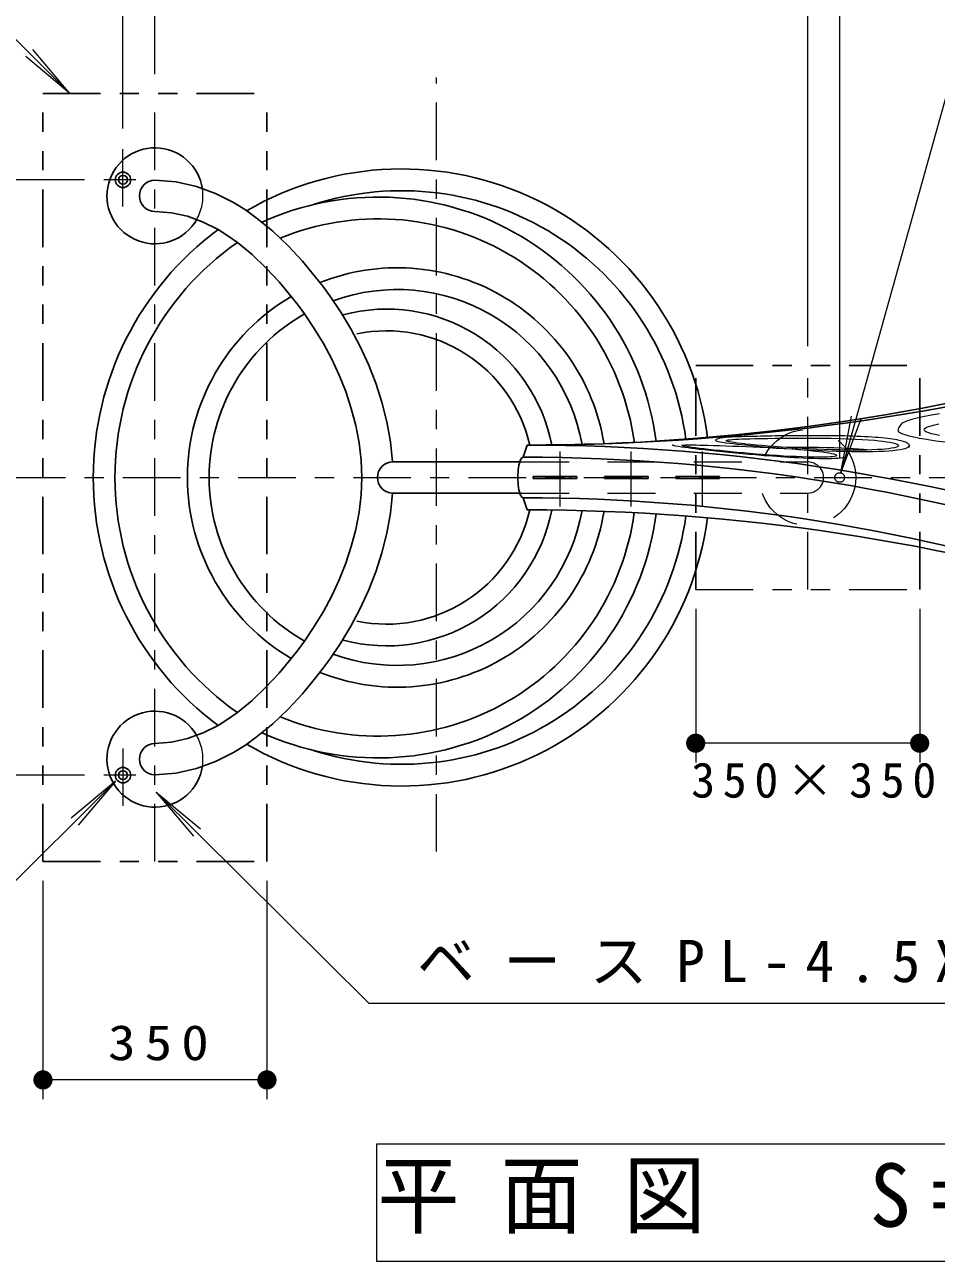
# Model space of a CAD drawing. Units: millimetres on the paper, scale 1:30. Extents: x -365 to 0, y -40 to 257.
# Drawn here: x -311.1 to -263.6, y 154.7 to 219.1 of the extents above; entities that cross this region are included whole.
import ezdxf

# ---------------------------------------------------------------- set-up
doc = ezdxf.new("R2010")
doc.units = ezdxf.units.MM
for name, pattern in [('USER1', [4.5, 2.5, -2]), ('USER2', [6, 3, -1, 1, -1]), ('USER3', [8, 3, -1, 1, -1, 1, -1])]:
    doc.linetypes.add(name, pattern=pattern)
doc.layers.add('LY_1', color=7, linetype='Continuous', lineweight=13)
doc.styles.add('ＭＳ ゴシック', font='')
doc.styles.get('ＭＳ ゴシック').set_extended_font_data('MS Gothic')

# ---------------------------------------------------------------- blocks, each defined once
blk = doc.blocks.new('filled_dot')
at = {"color": 0, "linetype": 'Continuous', "lineweight": -2, "const_width": 1.25}
blk.add_lwpolyline([(-0.625, 0, 1), (0.625, 0, 1)], format="xyb", close=True, dxfattribs=at)

msp = doc.modelspace()

# ---------------------------------------------------------------- linework, layer by layer
at = {"layer": 'LY_1'}
for p, q in [((-305.934, 213.671), (-305.934, 252.005)), ((-305.934, 213.671), (-305.934, 243.878)), ((-268.601, 196.505), (-268.601, 243.878)), ((-305.934, 213.671), (-305.934, 235.397)), ((-304.268, 216.505), (-304.268, 235.397)), ((-270.268, 202.338), (-270.268, 235.338)), ((-268.601, 196.505), (-268.601, 235.338)), ((-314.498, 221.274), (-308.699, 215.505)), ((-308.699, 215.505), (-310.633, 217.798)), ((-262.302, 218.058), (-268.534, 195.746)), ((-308.699, 215.505), (-311.002, 217.427)), ((-307.934, 211.005), (-321.101, 211.005)), ((-268.534, 195.746), (-267.981, 198.694)), ((-268.534, 195.746), (-267.478, 198.554)), ((-264.967, 197.156), (-264.972, 197.176)), ((-268.248, 196.625), (-268.252, 196.638)), ((-276.101, 188.671), (-276.101, 180.669)), ((-264.434, 188.671), (-264.434, 180.669)), ((-264.434, 181.669), (-276.101, 181.669)), ((-307.934, 180.005), (-321.101, 180.005)), ((-319.787, 166.288), (-306.329, 179.691)), ((-306.329, 179.691), (-308.631, 177.767)), ((-306.329, 179.691), (-308.262, 177.396)), ((-304.2, 179.126), (-302.263, 176.835)), ((-304.2, 179.126), (-301.895, 177.206)), ((-293.13, 168.131), (-304.2, 179.126)), ((-310.101, 174.505), (-310.101, 163.135)), ((-298.434, 174.505), (-298.434, 163.135)), ((-293.13, 168.131), (-248.615, 168.131)), ((-298.434, 164.135), (-310.101, 164.135)), ((-292.73, 160.785), (-292.73, 154.692)), ((-247.637, 160.785), (-292.73, 160.785)), ((-292.73, 154.692), (-247.637, 154.692))]:
    msp.add_line(p, q, dxfattribs=at)
at = {"layer": 'LY_1', "linetype": 'USER2'}
for p, q in [((-289.601, 176.023), (-289.601, 216.333)), ((-304.268, 175.505), (-304.268, 215.505)), ((-305.934, 209.609), (-305.934, 212.671)), ((-305.268, 211.005), (-306.934, 211.005)), ((-270.268, 189.671), (-270.268, 201.338)), ((-283.166, 193.986), (-283.166, 196.853)), ((-279.454, 193.986), (-279.454, 196.853)), ((-275.741, 193.986), (-275.741, 196.853)), ((-311.934, 195.505), (-218.854, 195.505)), ((-305.934, 181.401), (-305.934, 178.338)), ((-305.268, 180.005), (-306.934, 180.005))]:
    msp.add_line(p, q, dxfattribs=at)
at = {"layer": 'LY_1', "linetype": 'USER3', "lineweight": 25}
for p, q in [((-310.101, 215.505), (-298.434, 215.505)), ((-310.101, 175.505), (-310.101, 215.505)), ((-298.434, 175.505), (-298.434, 215.505)), ((-276.101, 201.338), (-264.434, 201.338)), ((-276.101, 189.671), (-276.101, 201.338)), ((-264.434, 189.671), (-264.434, 201.338)), ((-310.101, 175.505), (-298.434, 175.505))]:
    msp.add_line(p, q, dxfattribs=at)
at = {"layer": 'LY_1', "lineweight": 25}
for p, q in [((-285.09, 196.56), (-284.881, 197.193)), ((-291.874, 196.315), (-285.197, 196.315)), ((-284.565, 195.555), (-282.286, 195.555)), ((-284.565, 195.455), (-284.565, 195.555)), ((-284.565, 195.455), (-282.286, 195.455)), ((-282.616, 195.455), (-282.616, 195.555)), ((-282.286, 195.455), (-282.286, 195.555)), ((-280.853, 195.455), (-280.853, 195.555)), ((-280.853, 195.555), (-278.575, 195.555)), ((-280.853, 195.455), (-278.575, 195.455)), ((-278.905, 195.455), (-278.905, 195.555)), ((-278.575, 195.455), (-278.575, 195.555)), ((-277.142, 195.455), (-277.142, 195.555)), ((-277.142, 195.555), (-274.863, 195.555)), ((-277.142, 195.455), (-274.863, 195.455)), ((-275.193, 195.455), (-275.193, 195.555)), ((-274.863, 195.455), (-274.863, 195.555)), ((-291.874, 194.695), (-285.197, 194.695)), ((-285.09, 194.45), (-284.881, 193.817))]:
    msp.add_line(p, q, dxfattribs=at)
at = {"layer": 'LY_1', "linetype": 'USER1'}
for p, q in [((-285.197, 196.315), (-270.268, 196.315)), ((-285.197, 194.695), (-270.268, 194.695))]:
    msp.add_line(p, q, dxfattribs=at)
at = {"layer": 'LY_1', "linetype": 'USER3'}
msp.add_line((-276.101, 189.671), (-264.434, 189.671), dxfattribs=at)
at = {"layer": 'LY_1', "lineweight": 25}
for points in [[(-304.268, 210.981), (-303.165, 210.895), (-302.108, 210.657), (-301.107, 210.292), (-300.171, 209.822), (-299.559, 209.44), (-298.994, 209.034), (-298.131, 208.324), (-297.331, 207.565), (-296.588, 206.767), (-295.899, 205.944), (-295.522, 205.459), (-295.155, 204.959), (-294.589, 204.117), (-294.062, 203.239), (-293.579, 202.327), (-293.145, 201.385), (-292.765, 200.415), (-292.444, 199.42), (-292.188, 198.403), (-292.004, 197.367), (-291.897, 196.315)], [(-304.268, 209.361), (-303.412, 209.294), (-302.568, 209.104), (-301.752, 208.806), (-300.978, 208.417), (-300.464, 208.096), (-299.974, 207.744), (-299.206, 207.113), (-298.484, 206.427), (-297.804, 205.696), (-297.164, 204.933), (-296.814, 204.482), (-296.476, 204.021), (-295.968, 203.266), (-295.495, 202.481), (-295.061, 201.668), (-294.671, 200.832), (-294.329, 199.975), (-294.039, 199.101), (-293.806, 198.214), (-293.634, 197.317), (-293.528, 196.412), (-293.491, 195.505), (-293.528, 194.597), (-293.634, 193.693), (-293.806, 192.795), (-294.039, 191.908), (-294.329, 191.035), (-294.671, 190.178), (-295.061, 189.341), (-295.495, 188.529), (-295.968, 187.743), (-296.476, 186.988), (-296.814, 186.527), (-297.164, 186.077), (-297.804, 185.313), (-298.484, 184.583), (-299.206, 183.897), (-299.974, 183.266), (-300.464, 182.914), (-300.978, 182.593), (-301.752, 182.203), (-302.568, 181.906), (-303.412, 181.715), (-304.268, 181.648)], [(-285.09, 196.56), (-285.126, 196.551), (-285.161, 196.524), (-285.195, 196.48), (-285.227, 196.419), (-285.257, 196.342), (-285.283, 196.251), (-285.307, 196.147), (-285.327, 196.032), (-285.343, 195.909), (-285.354, 195.778), (-285.361, 195.643), (-285.364, 195.505), (-285.361, 195.367), (-285.354, 195.232), (-285.343, 195.101), (-285.327, 194.977), (-285.307, 194.862), (-285.283, 194.759), (-285.257, 194.668), (-285.227, 194.591), (-285.195, 194.53), (-285.161, 194.486), (-285.126, 194.459), (-285.09, 194.45)], [(-291.897, 194.695), (-292.004, 193.643), (-292.188, 192.607), (-292.444, 191.59), (-292.765, 190.595), (-293.145, 189.625), (-293.579, 188.683), (-294.062, 187.771), (-294.589, 186.893), (-295.155, 186.051), (-295.522, 185.551), (-295.899, 185.066), (-296.588, 184.243), (-297.331, 183.445), (-298.131, 182.685), (-298.994, 181.976), (-299.559, 181.57), (-300.171, 181.188), (-301.107, 180.717), (-302.108, 180.352), (-303.165, 180.114), (-304.268, 180.028)]]:
    msp.add_lwpolyline(points, dxfattribs=at)
at = {"layer": 'LY_1'}
for points in [[(-263.405, 198.825), (-263.611, 198.789), (-263.811, 198.754), (-264, 198.719), (-264.178, 198.685), (-264.346, 198.651), (-264.502, 198.617), (-264.647, 198.583), (-264.782, 198.549), (-264.906, 198.514), (-265.021, 198.477), (-265.128, 198.437), (-265.233, 198.389), (-265.306, 198.347), (-265.36, 198.308), (-265.407, 198.266), (-265.449, 198.22), (-265.487, 198.167), (-265.52, 198.105), (-265.546, 198.036), (-265.562, 197.966)], [(-264.973, 197.177), (-264.973, 197.178), (-264.985, 197.207), (-265.004, 197.234), (-265.032, 197.26), (-265.068, 197.286), (-265.114, 197.312), (-265.172, 197.338), (-265.241, 197.364), (-265.322, 197.39), (-265.411, 197.414), (-265.508, 197.437), (-265.613, 197.458), (-265.724, 197.478), (-265.847, 197.497), (-265.977, 197.516), (-266.115, 197.533), (-266.261, 197.55), (-266.416, 197.565), (-266.578, 197.58), (-266.748, 197.594), (-266.926, 197.606), (-267.11, 197.618), (-267.305, 197.629), (-267.505, 197.639), (-267.71, 197.647), (-267.92, 197.655), (-268.134, 197.661), (-268.352, 197.667), (-268.574, 197.671), (-268.799, 197.675), (-269.027, 197.678), (-269.256, 197.68), (-269.487, 197.682), (-269.719, 197.682), (-269.951, 197.682), (-270.182, 197.682), (-270.411, 197.681), (-270.635, 197.68), (-270.858, 197.678), (-271.079, 197.676), (-271.298, 197.674), (-271.514, 197.671), (-271.727, 197.669), (-271.936, 197.666), (-272.141, 197.662), (-272.34, 197.659), (-272.534, 197.655), (-272.722, 197.652), (-272.903, 197.648), (-273.077, 197.644), (-273.244, 197.64), (-273.404, 197.636), (-273.557, 197.632), (-273.705, 197.628), (-273.846, 197.623), (-273.979, 197.619), (-274.104, 197.614), (-274.221, 197.608), (-274.33, 197.603), (-274.431, 197.597), (-274.525, 197.59), (-274.613, 197.583), (-274.695, 197.574), (-274.777, 197.563), (-274.835, 197.553), (-274.88, 197.543), (-274.92, 197.532), (-274.956, 197.519), (-274.991, 197.505), (-275.023, 197.487), (-275.052, 197.468), (-275.073, 197.447)], [(-265.56, 197.966), (-265.564, 197.958), (-265.556, 197.924), (-265.532, 197.891), (-265.489, 197.857), (-265.427, 197.822)], [(-265.427, 197.822), (-265.329, 197.779), (-265.204, 197.736), (-264.995, 197.677), (-264.74, 197.618), (-264.445, 197.559), (-264.18, 197.512), (-263.892, 197.465), (-263.585, 197.42), (-263.262, 197.376), (-262.808, 197.319), (-262.332, 197.266), (-261.84, 197.216), (-261.337, 197.171), (-260.802, 197.129), (-260.259, 197.092), (-259.712, 197.061), (-259.165, 197.036), (-258.621, 197.017), (-257.932, 197.004), (-257.251, 197.003), (-256.582, 197.015), (-255.93, 197.04), (-255.496, 197.066)], [(-263.399, 197.687), (-263.632, 197.736), (-263.828, 197.785), (-263.958, 197.826), (-264.061, 197.867), (-264.136, 197.907), (-264.182, 197.947), (-264.199, 197.987), (-264.189, 198.026), (-264.153, 198.066), (-264.091, 198.105), (-263.979, 198.153), (-263.831, 198.202), (-263.65, 198.251), (-263.439, 198.3)], [(-277.325, 197.212), (-277.329, 197.211), (-277.328, 197.204), (-277.317, 197.197), (-277.294, 197.188), (-277.259, 197.179)], [(-277.259, 197.179), (-277.202, 197.166), (-277.127, 197.151), (-277, 197.13), (-276.844, 197.106), (-276.662, 197.081), (-276.498, 197.059), (-276.319, 197.036), (-276.127, 197.012), (-275.925, 196.988), (-275.64, 196.955), (-275.341, 196.922), (-275.031, 196.889), (-274.713, 196.856), (-274.374, 196.821), (-274.03, 196.788), (-273.682, 196.755), (-273.332, 196.724), (-272.984, 196.694), (-272.543, 196.658), (-272.104, 196.625), (-271.671, 196.594), (-271.248, 196.567), (-270.965, 196.551)], [(-268.759, 196.643), (-268.793, 196.624), (-268.863, 196.605), (-268.964, 196.589), (-269.092, 196.577), (-269.233, 196.568), (-269.393, 196.563), (-269.568, 196.56), (-269.757, 196.559), (-270.013, 196.562), (-270.286, 196.568), (-270.572, 196.577), (-270.869, 196.59), (-271.173, 196.604), (-271.524, 196.624), (-271.882, 196.646), (-272.247, 196.671), (-272.614, 196.699), (-272.943, 196.724), (-273.274, 196.752), (-273.605, 196.781), (-273.934, 196.81), (-274.258, 196.841), (-274.564, 196.871), (-274.864, 196.902), (-275.154, 196.933), (-275.432, 196.963), (-275.676, 196.991), (-275.905, 197.019), (-276.115, 197.045), (-276.298, 197.07), (-276.457, 197.093), (-276.59, 197.114), (-276.677, 197.129), (-276.744, 197.144), (-276.792, 197.156), (-276.819, 197.167), (-276.825, 197.177), (-276.812, 197.184), (-276.78, 197.191), (-276.73, 197.195), (-276.642, 197.2), (-276.529, 197.202), (-276.392, 197.203), (-276.234, 197.202)], [(-276.234, 197.202), (-276.07, 197.199), (-275.887, 197.196), (-275.69, 197.191), (-275.479, 197.185), (-275.18, 197.176), (-274.863, 197.166), (-274.532, 197.155), (-274.192, 197.143), (-273.837, 197.129), (-273.475, 197.115), (-273.109, 197.099), (-272.742, 197.083), (-272.321, 197.062), (-271.902, 197.04), (-271.49, 197.016), (-271.088, 196.989), (-270.764, 196.966), (-270.45, 196.94), (-270.15, 196.913), (-269.867, 196.883), (-269.669, 196.86), (-269.484, 196.837), (-269.313, 196.812), (-269.16, 196.786), (-269.023, 196.76), (-268.91, 196.733), (-268.825, 196.706), (-268.777, 196.684), (-268.754, 196.663), (-268.759, 196.643)], [(-275.072, 197.447), (-275.075, 197.445), (-275.075, 197.435), (-275.062, 197.424), (-275.036, 197.412), (-274.997, 197.4)], [(-274.997, 197.4), (-274.932, 197.384), (-274.849, 197.367), (-274.707, 197.343), (-274.533, 197.317), (-274.329, 197.29), (-274.146, 197.268), (-273.946, 197.245), (-273.732, 197.222), (-273.507, 197.199), (-273.189, 197.168), (-272.855, 197.137), (-272.509, 197.107), (-272.155, 197.077), (-271.777, 197.048), (-271.393, 197.02), (-271.005, 196.993), (-270.616, 196.969), (-270.228, 196.946), (-269.736, 196.921), (-269.247, 196.899), (-268.766, 196.882), (-268.295, 196.869), (-267.98, 196.863)], [(-265.535, 197.149), (-265.572, 197.118), (-265.649, 197.085), (-265.76, 197.054), (-265.901, 197.027), (-266.058, 197.004), (-266.235, 196.985), (-266.43, 196.969), (-266.639, 196.955), (-266.924, 196.942), (-267.227, 196.933), (-267.545, 196.929), (-267.875, 196.928), (-268.213, 196.93), (-268.603, 196.937), (-269.002, 196.947), (-269.408, 196.961), (-269.817, 196.978), (-270.184, 196.995), (-270.553, 197.015), (-270.922, 197.037), (-271.288, 197.06), (-271.649, 197.086), (-271.99, 197.111), (-272.324, 197.138), (-272.648, 197.165), (-272.958, 197.194), (-273.231, 197.22), (-273.486, 197.247), (-273.721, 197.273), (-273.924, 197.298), (-274.102, 197.323), (-274.251, 197.346), (-274.348, 197.364), (-274.423, 197.381), (-274.477, 197.397), (-274.507, 197.412), (-274.515, 197.426), (-274.501, 197.438), (-274.465, 197.45), (-274.41, 197.461), (-274.313, 197.473), (-274.187, 197.484), (-274.035, 197.494), (-273.86, 197.503)], [(-273.86, 197.503), (-273.678, 197.51), (-273.475, 197.517), (-273.255, 197.523), (-273.021, 197.528), (-272.689, 197.535), (-272.336, 197.54), (-271.968, 197.545), (-271.59, 197.549), (-271.195, 197.552), (-270.793, 197.554), (-270.386, 197.555), (-269.978, 197.554), (-269.51, 197.551), (-269.044, 197.545), (-268.584, 197.536), (-268.137, 197.522), (-267.776, 197.507), (-267.427, 197.489), (-267.092, 197.467), (-266.777, 197.442), (-266.556, 197.42), (-266.349, 197.396), (-266.159, 197.37), (-265.988, 197.341), (-265.834, 197.31), (-265.707, 197.276), (-265.611, 197.241), (-265.557, 197.21), (-265.531, 197.179), (-265.535, 197.149)], [(-267.168, 196.944), (-267.354, 196.962), (-267.621, 196.984), (-267.904, 197.003), (-268.2, 197.019), (-268.505, 197.032), (-268.897, 197.046), (-269.299, 197.056), (-269.707, 197.063), (-270.116, 197.067), (-270.475, 197.069), (-270.833, 197.07), (-271.187, 197.069), (-271.369, 197.069)], [(-267.98, 196.863), (-267.711, 196.86), (-267.448, 196.859), (-267.144, 196.86), (-266.849, 196.865), (-266.566, 196.873), (-266.298, 196.884), (-266.047, 196.899), (-265.829, 196.917), (-265.629, 196.938), (-265.451, 196.963), (-265.297, 196.991), (-265.186, 197.018), (-265.096, 197.047), (-265.03, 197.078)], [(-264.973, 197.177), (-264.972, 197.174), (-264.981, 197.125), (-265.03, 197.078)], [(-265.03, 197.078), (-264.987, 197.106), (-264.968, 197.135), (-264.97, 197.156)], [(-270.965, 196.551), (-270.724, 196.539), (-270.487, 196.527), (-270.213, 196.516), (-269.948, 196.508), (-269.694, 196.502), (-269.452, 196.499), (-269.226, 196.499), (-269.03, 196.502), (-268.85, 196.508), (-268.688, 196.517), (-268.549, 196.53), (-268.449, 196.543), (-268.367, 196.558), (-268.306, 196.576)], [(-268.253, 196.639), (-268.252, 196.637), (-268.262, 196.605), (-268.306, 196.576)], [(-268.306, 196.576), (-268.268, 196.593), (-268.249, 196.611), (-268.251, 196.625)]]:
    msp.add_lwpolyline(points, dxfattribs=at)
at = {"layer": 'LY_1', "linetype": 'USER1'}
msp.add_lwpolyline([(-270.268, 194.695), (-270.159, 194.702), (-270.052, 194.722), (-269.949, 194.756), (-269.852, 194.803), (-269.761, 194.862), (-269.68, 194.932), (-269.608, 195.012), (-269.548, 195.1), (-269.499, 195.195), (-269.465, 195.295), (-269.443, 195.399), (-269.436, 195.505), (-269.443, 195.611), (-269.465, 195.714), (-269.499, 195.815), (-269.548, 195.91), (-269.608, 195.998), (-269.68, 196.078), (-269.761, 196.147), (-269.852, 196.206), (-269.949, 196.253), (-270.052, 196.287), (-270.159, 196.308), (-270.268, 196.315)], dxfattribs=at)
at = {"layer": 'LY_1', "lineweight": 25}
for centre, radius in [((-305.934, 211.005), 0.4), ((-305.934, 211.005), 0.233), ((-305.934, 180.005), 0.4), ((-305.934, 180.005), 0.233)]:
    msp.add_circle(centre, radius, dxfattribs=at)
at = {"layer": 'LY_1', "linetype": 'USER1'}
for centre, radius in [((-270.268, 195.505), 2.5), ((-268.601, 195.505), 0.25)]:
    msp.add_circle(centre, radius, dxfattribs=at)
at = {"layer": 'LY_1', "lineweight": 25}
for centre, radius, start, end in [((-284.881, 308.217), 111.023, 270, 302.51874), ((-284.881, 317.89), 120.697, 270, 299.90585), ((-304.268, 210.171), 2.5, 8.36561, 330.57161), ((-291.415, 195.505), 16.068, 7.44118, 120.17916), ((-304.268, 210.171), 0.81, 90, 270), ((-292.643, 195.505), 14.603, 7.42654, 114.46814), ((-291.415, 195.505), 14.935, 7.66246, 107.94827), ((-292.643, 195.505), 13.47, 7.78792, 112.26277), ((-291.415, 195.505), 16.068, 126.52582, 233.47418), ((-291.415, 195.505), 14.935, 124.96545, 235.03455), ((-291.654, 195.505), 10.92, 9.26406, 111.6115), ((-291.654, 195.505), 10.92, 120.30643, 239.69357), ((-291.654, 195.505), 9.787, 10.1417, 109.84331), ((-292.197, 195.505), 8.77, 11.14321, 104.92925), ((-291.654, 195.505), 9.787, 119.52182, 240.47818), ((-292.197, 195.505), 7.637, 12.77174, 101.7825), ((-284.881, 94.367), 102.826, 54.18071, 90), ((-285.09, 97.474), 99.086, 52.80929, 90), ((-291.871, 195.505), 0.81, 90, 270), ((-292.197, 195.505), 7.637, 258.2175, 347.22825), ((-285.09, 96.437), 98.012, 53.68189, 90), ((-284.881, 85.133), 108.684, 72.77667, 90), ((-291.415, 195.505), 16.068, 239.82084, 352.52864), ((-292.643, 195.505), 14.603, 245.53187, 352.55659), ((-292.643, 195.505), 13.47, 247.73723, 352.19949), ((-291.415, 195.505), 14.935, 252.05173, 352.31246), ((-291.654, 195.505), 10.92, 248.3885, 350.728), ((-291.654, 195.505), 9.787, 250.1567, 349.85383), ((-292.197, 195.505), 8.77, 255.07075, 348.85584), ((-304.268, 180.838), 2.5, 29.81228, 351.63439), ((-304.268, 180.838), 0.81, 90, 270)]:
    msp.add_arc(centre, radius, start, end, dxfattribs=at)
at = {"layer": 'LY_1', "linetype": 'USER1'}
for centre, start, end in [((-304.268, 210.171), 330.18772, 8.36561), ((-304.268, 180.838), 351.63439, 29.81228)]:
    msp.add_arc(centre, 2.5, start, end, dxfattribs=at)

# ---------------------------------------------------------------- block references
at = {"layer": 'LY_1', "xscale": 0.4, "yscale": 0.4}
for p in [(-276.101, 181.669), (-310.101, 164.135)]:
    msp.add_blockref('filled_dot', p, dxfattribs=at)
at = {"layer": 'LY_1', "xscale": 0.4, "yscale": 0.4, "rotation": 180}
for p in [(-264.434, 181.669), (-298.434, 164.135)]:
    msp.add_blockref('filled_dot', p, dxfattribs=at)

# ---------------------------------------------------------------- texts
at = {"layer": 'LY_1', "style": 'ＭＳ ゴシック'}
for s, insert, char_height, attachment_point in [('\\T1.32;350×350', (-269.752, 180.669), 1.833, 2), ('\\T1.5;ベースPL-4.5Xφ150', (-290.615, 168.631), 2.199, 7), ('\\T1.33;\\W1.15;350', (-303.852, 165.135), 1.833, 8), ('\\T1.5;\\W0.95;平面図\u3000S=1/30', (-292.684, 157.739), 3.299, 4)]:
    msp.add_mtext(s, dxfattribs=dict(at, insert=insert, char_height=char_height, attachment_point=attachment_point))

doc.saveas('drawing.dxf')
